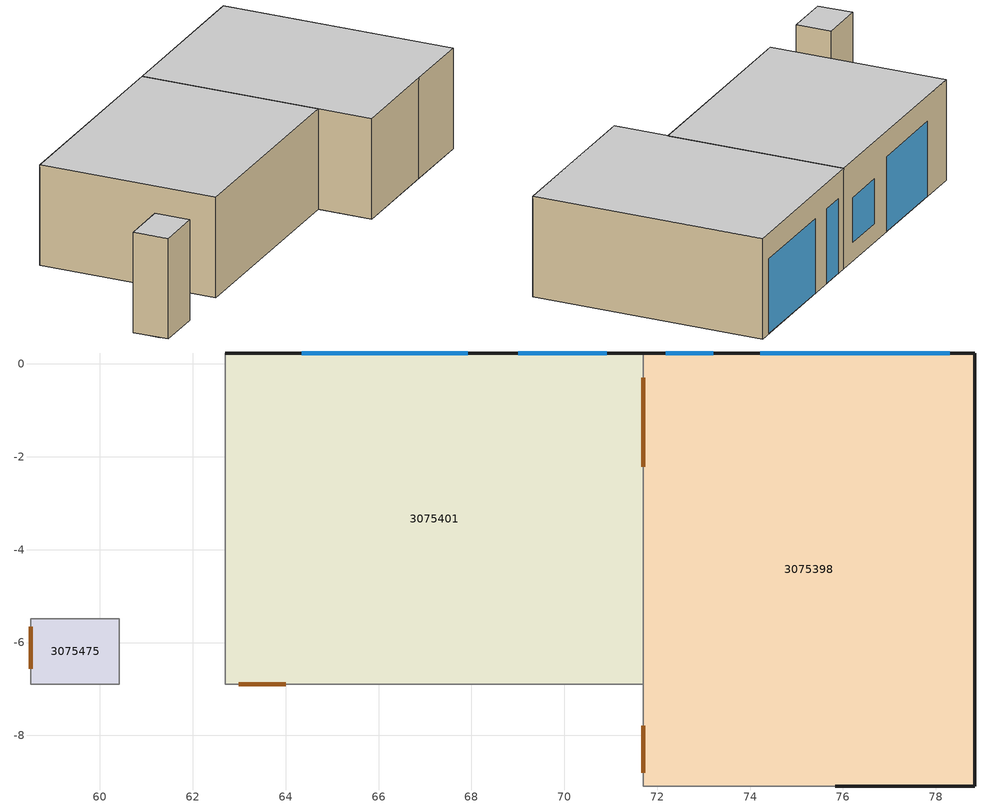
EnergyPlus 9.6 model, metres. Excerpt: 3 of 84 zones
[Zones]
3075401
 floor ground (7595720): 71.7,0.23 71.7,-6.9 62.7,-6.9 62.7,0.23 z46.64
 wall outside (7491882): 71.7,0.23 62.7,0.23 z46.64:50.68
 wall to 3075398 (7514533_Adjacent): 71.7,-6.9 71.7,0.23 z46.64:50.68
 wall to 3075364 (7515037): 62.7,-6.9 71.7,-6.9 z46.64:50.68
 wall to 3075375 (7515233): 62.7,0.23 62.7,-6.9 z46.64:50.68
 window (7537627): 67.92,0.23 64.35,0.23 z46.66:49.66
 window (7537741): 70.91,0.23 69.01,0.23 z47.4:49.2
 door inside (7559049): 71.7,-2.21 71.7,-0.3 z46.65:48.76
 door inside (7559370): 62.99,-6.9 64,-6.9 z46.65:48.76
 ceiling to 3075620 (7600772): 71.7,-6.9 71.7,0.23 62.7,0.23 62.7,-6.9 z50.68
3075398
 floor ground (7595720): 78.83,0.23 78.83,-9.09 71.7,-9.09 71.7,0.23 z46.64
 wall outside (7491699): 75.83,-9.09 78.83,-9.09 z46.64:50.68
 wall outside (7491806): 78.83,-9.09 78.83,0.23 z46.64:50.68
 wall outside (7491882): 78.83,0.23 71.7,0.23 z46.64:50.68
 wall to 3075364 (7514227): 71.7,-9.09 75.83,-9.09 z46.64:50.68
 wall to 3075364 (7514533): 71.7,-6.9 71.7,-9.09 z46.64:50.68
 window (7538308): 78.3,0.23 74.22,0.23 z46.66:49.66
 window (7538232): 73.2,0.23 72.18,0.23 z46.66:49.66
 door inside (7559431): 71.7,-7.79 71.7,-8.8 z46.65:48.76
 ceiling to 3075618 (7600772): 78.83,-9.09 78.83,0.23 71.7,0.23 71.7,-9.09 z50.68
3075475
 floor ground (7595720): 60.41,-5.49 60.41,-6.9 58.52,-6.9 58.52,-5.49 z46.64
 wall to 3075364 (7515393): 58.52,-6.9 60.41,-6.9 z46.64:50.68
 wall to 3075375 (7557749): 60.41,-6.9 60.41,-5.49 z46.64:50.68
 wall to 3075472 (7557750_Adjacent): 58.52,-5.49 58.52,-6.9 z46.64:50.68
 wall to 3075651 (7557751_Adjacent): 60.41,-5.49 58.52,-5.49 z46.64:50.68
 door inside (7558647): 58.52,-5.66 58.52,-6.57 z46.65:48.76
 ceiling to 3075660 (7600772): 60.41,-6.9 60.41,-5.49 58.52,-5.49 58.52,-6.9 z50.68
[Schedule:Compact]
3075321_L: Through: 08/31, For: AllDays, Until: 24:00, 0, Through: 09/01, For: AllDays, Until: 07:30, 0, Until: 08:00, 1, Until: 08:30, 1, Until: 09:00, 0, Until: 09:30, 0, Until: 10:00, 1, Until: 10:30, 1, Until: 11:00, 0, Until: 11:30, 0, Until: 12:00, 1, Until: 12:30, 1, Until: 13:00, 1, Until: 13:30, 0, Until: 14:00, 0, Until: 14:30, 0, Until: 15:00, 1, Until: 15:30, 1, Until: 16:00, 1, Until: 16:30, 0, Until: 17:00, 0, Until: 17:30, 0, Until: 24:00, 0, Through: 09/02, For: AllDays, Until: 07:30, 0, Until: 08:00, 0, Until: 08:30, 1, Until: 09:00, 0, Until: 09:30, 0, Until: 10:00, 1, Until: 10:30, 1, Until: 11:00, 0, Until: 11:30, 0, Until: 12:00, 0, Until: 12:30, 1, Until: 13:00, 1, Until: 13:30, 1, Until: 14:00, 1, Until: 14:30, 0, Until: 15:00, 0, Until: 15:30, 0, Until: 16:00, 0, Until: 16:30, 0, Until: 17:00, 0, Until: 17:30, 0, Until: 24:00, 0, Through: 09/03, For: AllDays, Until: 07:30, 0, Until: 08:00, 1, Until: 08:30, 1, Until: 09:00, 0, Until: 09:30, 0, Until: 10:00, 1, Until: 10:30, 1, Until: 11:00, 1, Until: 11:30, 1, Until: 12:00, 1, Until: 12:30, 1, Until: 13:00, 1, Until: 13:30, 0, Until: 14:00, 0, Until: 14:30, 0, Until: 15:00, 0, Until: 15:30, 1, Until: 16:00, 1, Until: 16:30, 0, Until: 17:00, 0, Until: 17:30, 0, Until: 24:00, 0, Through: 09/04, For: AllDays, Until: 07:30, 0, Until: 08:00, 1, Until: 08:30, 1, Until: 09:00, 0, Until: 09:30, 0, Until: 10:00, 1, Until: 10:30, 1, Until: 11:00, 0, Until: 11:30, 0, Until: 12:00, 1, Until: 12:30, 1, Until: 13:00, 1, Until: 13:30, 0, Until: 14:00, 0, Until: 14:30, 0, Until: 15:00, 0, Until: 15:30, 0, Until: 16:00, 0, Until: 16:30, 0, Until: 17:00, 0, Until: 17:30, 0, Until: 24:00, 0, Through: 09/05, For: AllDays, Until: 07:30, 0, Until: 08:00, 0, Until: 08:30, 0, Until: 09:00, 0, Until: 09:30, 0, Until: 10:00, 0, Until: 10:30, 0, Until: 11:00, 0, Until: 11:30, 0, Until: 12:00, 0, Until: 12:30, 0, Until: 13:00, 0, Until: 13:30, 0, Until: 14:00, 0, Until: 14:30, 0, Until: 15:00, 0, Until: 15:30, 0, Until: 16:00, 0, Until: 16:30, 0, Until: 17:00, 0, Until: 17:30, 0, Until: 24:00, 0, Through: 09/06, For: AllDays, Until: 07:30, 0, Until: 08:00, 0, Until: 08:30, 0, Until: 09:00, 0, Until: 09:30, 0, Until: 10:00, 0, Until: 10:30, 0, Until: 11:00, 0, Until: 11:30, 0, Until: 12:00, 0, Until: 12:30, 0, Until: 13:00, 0, Until: 13:30, 0, Until: 14:00, 0, Until: 14:30, 0, Until: 15:00, 0, Until: 15:30, 0, Until: 16:00, 0, Until: 16:30, 0, Until: 17:00, 0, Until: 17:30, 0, Until: 24:00, 0, Through: 09/07, For: AllDays, Until: 07:30, 0, Until: 08:00, 1, Until: 08:30, 1, Until: 09:00, 1, Until: 09:30, 1, Until: 10:00, 1, Until: 10:30, 1, Until: 11:00, 0, Until: 11:30, 0, Until: 12:00, 1, Until: 12:30, 1, Until: 13:00, 1, Until: 13:30, 0, Until: 14:00, 0, Until: 14:30, 0, Until: 15:00, 0, Until: 15:30, 0, Until: 16:00, 0, Until: 16:30, 0, Until: 17:00, 0, Until: 17:30, 0, Until: 24:00, 0, Through: 09/08, For: AllDays, Until: 07:30, 0, Until: 08:00, 1, Until: 08:30, 1, Until: 09:00, 1, Until: 09:30, 0, Until: 10:00, 1, Until: 10:30, 1, Until: 11:00, 0, Until: 11:30, 0, Until: 12:00, 1, Until: 12:30, 1, Until: 13:00, 1, Until: 13:30, 0, Until: 14:00, 0, Until: 14:30, 1, Until: 15:00, 1, Until: 15:30, 1, Until: 16:00, 1, Until: 16:30, 0, Until: 17:00, 0, Until: 17:30, 0, Until: 24:00, 0, Through: 09/09, For: AllDays, Until: 07:30, 0, Until: 08:00, 1, Until: 08:30, 1, Until: 09:00, 1, Until: 09:30, 1, Until: 10:00, 1, Until: 10:30, 1, Until: 11:00, 0, Until: 11:30, 0, Until: 12:00, 1, Until: 12:30, 1, Until: 13:00, 1, Until: 13:30, 0, Until: 14:00, 1, Until: 14:30, 1, Until: 15:00, 1, Until: 15:30, 1, Until: 16:00, 1, Until: 16:30, 0, Until: 17:00, 0, Until: 17:30, 0, Until: 24:00, 0, Through: 09/10, For: AllDays, Until: 07:30, 0, Until: 08:00, 0, Until: 08:30, 1, Until: 09:00, 0, Until: 09:30, 0, Until: 10:00, 1, Until: 10:30, 1, Until: 11:00, 0, Until: 11:30, 0, Until: 12:00, 1, Until: 12:30, 1, Until: 13:00, 1, Until: 13:30, 0, Until: 14:00, 0, Until: 14:30, 0, Until: 15:00, 0, Until: 15:30, 0, Until: 16:00, 0, Until: 16:30, 0, Until: 17:00, 0, Until: 17:30, 0, Until: 24:00, 0, Through: 09/11, For: AllDays, Until: 07:30, 0, Until: 08:00, 1, Until: 08:30, 1, Until: 09:00, 0, Until: 09:30, 1, Until: 10:00, 1, Until: 10:30, 1, Until: 11:00, 0, Until: 11:30, 1, Until: 12:00, 1, Until: 12:30, 1, Until: 13:00, 1, Until: 13:30, 0, Until: 14:00, 0, Until: 14:30, 0, Until: 15:00, 0, Until: 15:30, 0, Until: 16:00, 0, Until: 16:30, 0, Until: 17:00, 0, Until: 17:30, 0, Until: 24:00, 0, Through: 09/12, For: AllDays, Until: 07:30, 0, Until: 08:00, 0, Until: 08:30, 0, Until: 09:00, 0, Until: 09:30, 0, Until: 10:00, 0, Until: 10:30, 0, Until: 11:00, 0, Until: 11:30, 0, Until: 12:00, 0, Until: 12:30, 0, Until: 13:00, 0, Until: 13:30, 0, Until: 14:00, 0, Until: 14:30, 0, Until: 15:00, 0, Until: 15:30, 0, Until: 16:00, 0, Until: 16:30, 0, Until: 17:00, 0, Until: 17:30, 0, Until: 24:00, 0, Through: 09/13, For: AllDays, Until: 07:30, 0, Until: 08:00, 0, Until: 08:30, 0, Until: 09:00, 0, Until: 09:30, 0, Until: 10:00, 0, Until: 10:30, 0, Until: 11:00, 0, Until: 11:30, 0, Until: 12:00, 0, Until: 12:30, 0, Until: 13:00, 0, Until: 13:30, 0, Until: 14:00, 0, Until: 14:30, 0, Until: 15:00, 0, Until: 15:30, 0, Until: 16:00, 0, Until: 16:30, 0, Until: 17:00, 0, Until: 17:30, 0, Until: 24:00, 0, Through: 09/14, For: AllDays, Until: 07:30, 0, Until: 08:00, 1, Until: 08:30, 1, Until: 09:00, 0, Until: 09:30, 1, Until: 10:00, 1, Until: 10:30, 1, Until: 11:00, 1, Until: 11:30, 1, Until: 12:00, 1, Until: 12:30, 1, Until: 13:00, 1, Until: 13:30, 0, Until: 14:00, 0, Until: 14:30, 0, Until: 15:00, 0, Until: 15:30, 0, Until: 16:00, 0, Until: 16:30, 0, Until: 17:00, 0, Until: 17:30, 0, Until: 24:00, 0, Through: 09/15, For: AllDays, Until: 07:30, 0, Until: 08:00, 1, Until: 08:30, 1, Until: 09:00, 0, Until: 09:30, 0, Until: 10:00, 1, Until: 10:30, 1, Until: 11:00, 0, Until: 11:30, 0, Until: 12:00, 1, Until: 12:30, 1, Until: 13:00, 1, Until: 13:30, 0, Until: 14:00, 0, Until: 14:30, 0, Until: 15:00, 0, Until: 15:30, 0, Until: 16:00, 0, Until: 16:30, 0, Until: 17:00, 0, Until: 17:30, 0, Until: 24:00, 0, Through: 09/16, For: AllDays, Until: 07:30, 0, Until: 08:00, 1, Until: 08:30, 1, Until: 09:00, 1, Until: 09:30, 1, Until: 10:00, 1, Until: 10:30, 1, Until: 11:00, 0, Until: 11:30, 0, Until: 12:00, 1, Until: 12:30, 1, Until: 13:00, 1, Until: 13:30, 0, Until: 14:00, 0, Until: 14:30, 0, Until: 15:00, 0, Until: 15:30, 0, Until: 16:00, 0, Until: 16:30, 0, Until: 17:00, 0, Until: 17:30, 0, Until: 24:00, 0, Through: 09/17, For: AllDays, Until: 07:30, 0, Until: 08:00, 1, Until: 08:30, 1, Until: 09:00, 1, Until: 09:30, 1, Until: 10:00, 1, Until: 10:30, 1, Until: 11:00, 1, Until: 11:30, 1, Until: 12:00, 1, Until: 12:30, 1, Until: 13:00, 1, Until: 13:30, 0, Until: 14:00, 0, Until: 14:30, 0, Until: 15:00, 0, Until: 15:30, 0, Until: 16:00, 0, Until: 16:30, 0, Until: 17:00, 0, Until: 17:30, 0, Until: 24:00, 0, Through: 09/18, For: AllDays, Until: 07:30, 0, Until: 08:00, 0, Until: 08:30, 0, Until: 09:00, 0, Until: 09:30, 1, Until: 10:00, 1, Until: 10:30, 1, Until: 11:00, 0, Until: 11:30, 0, Until: 12:00, 1, Until: 12:30, 1, Until: 13:00, 1, Until: 13:30, 0, Until: 14:00, 0, Until: 14:30, 0, Until: 15:00, 0, Until: 15:30, 0, Until: 16:00, 0, Until: 16:30, 0, Until: 17:00, 0, Until: 17:30, 0, Until: 24:00, 0, Through: 09/19, For: AllDays, Until: 07:30, 0, Until: 08:00, 0, Until: 08:30, 0, Until: 09:00, 0, Until: 09:30, 0, Until: 10:00, 0, Until: 10:30, 0, Until: 11:00, 0, Until: 11:30, 0, Until: 12:00, 0, Until: 12:30, 0, Until: 13:00, 0, Until: 13:30, 0, Until: 14:00, 0, Until: 14:30, 0, Until: 15:00, 0, Until: 15:30, 0, Until: 16:00, 0, Until: 16:30, 0, Until: 17:00, 0, Until: 17:30, 0, Until: 24:00, 0, Through: 09/20, For: AllDays, Until: 07:30, 0, Until: 08:00, 0, Until: 08:30, 0, Until: 09:00, 0, Until: 09:30, 0, Until: 10:00, 0, Until: 10:30, 0, Until: 11:00, 0, Until: 11:30, 0, Until: 12:00, 0, Until: 12:30, 0, Until: 13:00, 0, Until: 13:30, 0, Until: 14:00, 0, Until: 14:30, 0, Until: 15:00, 0, Until: 15:30, 0, Until: 16:00, 0, Until: 16:30, 0, Until: 17:00, 0, Until: 17:30, 0, Until: 24:00, 0, Through: 09/21, For: AllDays, Until: 07:30, 0, Until: 08:00, 1, Until: 08:30, 1, Until: 09:00, 1, Until: 09:30, 1, Until: 10:00, 1, Until: 10:30, 1, Until: 11:00, 0, Until: 11:30, 0, Until: 12:00, 1, Until: 12:30, 1, Until: 13:00, 1, Until: 13:30, 0, Until: 14:00, 0, Until: 14:30, 0, Until: 15:00, 0, Until: 15:30, 0, Until: 16:00, 0, Until: 16:30, 0, Until: 17:00, 0, Until: 17:30, 0, Until: 24:00, 0, Through: 09/22, For: AllDays, Until: 07:30, 0, Until: 08:00, 0, Until: 08:30, 1, Until: 09:00, 1, Until: 09:30, 0, Until: 10:00, 1, Until: 10:30, 1, Until: 11:00, 0, Until: 11:30, 1, Until: 12:00, 1, Until: 12:30, 1, Until: 13:00, 1, Until: 13:30, 0, Until: 14:00, 0, Until: 14:30, 1, Until: 15:00, 1, Until: 15:30, 1, Until: 16:00, 1, Until: 16:30, 0, Until: 17:00, 0, Until: 17:30, 0, Until: 24:00, 0, Through: 09/23, For: AllDays, Until: 07:30, 0, Until: 08:00, 1, Until: 08:30, 1, Until: 09:00, 0, Until: 09:30, 0, Until: 10:00, 1, Until: 10:30, 1, Until: 11:00, 0, Until: 11:30, 0, Until: 12:00, 0, Until: 12:30, 1, Until: 13:00, 1, Until: 13:30, 0, Until: 14:00, 0, Until: 14:30, 0, Until: 15:00, 0, Until: 15:30, 0, Until: 16:00, 0, Until: 16:30, 0, Until: 17:00, 0, Until: 17:30, 0, Until: 24:00, 0, Through: 09/24, For: AllDays, Until: 07:30, 0, Until: 08:00, 1, Until: 08:30, 1, Until: 09:00, 0, Until: 09:30, 0, Until: 10:00, 1, Until: 10:30, 1, Until: 11:00, 0, Until: 11:30, 0, Until: 12:00, 0, Until: 12:30, 1, Until: 13:00, 1, Until: 13:30, 0, Until: 14:00, 0, Until: 14:30, 0, Until: 15:00, 0, Until: 15:30, 0, Until: 16:00, 0, Until: 16:30, 0, Until: 17:00, 0, Until: 17:30, 0, Until: 24:00, 0, Through: 09/25, For: AllDays, Until: 07:30, 0, Until: 08:00, 1, Until: 08:30, 1, Until: 09:00, 0, Until: 09:30, 0, Until: 10:00, 1, Until: 10:30, 1, Until: 11:00, 0, Until: 11:30, 0, Until: 12:00, 1, Until: 12:30, 1, Until: 13:00, 1, Until: 13:30, 0, Until: 14:00, 0, Until: 14:30, 0, Until: 15:00, 0, Until: 15:30, 0, Until: 16:00, 0, Until: 16:30, 0, Until: 17:00, 0, Until: 17:30, 0, Until: 24:00, 0, Through: 09/26, For: AllDays, Until: 07:30, 0, Until: 08:00, 0, Until: 08:30, 0, Until: 09:00, 0, Until: 09:30, 0, Until: 10:00, 0, Until: 10:30, 0, Until: 11:00, 0, Until: 11:30, 0, Until: 12:00, 0, Until: 12:30, 0, Until: 13:00, 0, Until: 13:30, 0, Until: 14:00, 0, Until: 14:30, 0, Until: 15:00, 0, Until: 15:30, 0, Until: 16:00, 0, Until: 16:30, 0, Until: 17:00, 0, Until: 17:30, 0, Until: 24:00, 0, Through: 09/27, For: AllDays, Until: 07:30, 0, Until: 08:00, 0, Until: 08:30, 0, Until: 09:00, 0, Until: 09:30, 0, Until: 10:00, 0, Until: 10:30, 0, Until: 11:00, 0, Until: 11:30, 0, Until: 12:00, 0, Until: 12:30, 0, Until: 13:00, 0, Until: 13:30, 0, Until: 14:00, 0, Until: 14:30, 0, Until: 15:00, 0, Until: 15:30, 0, Until: 16:00, 0, Until: 16:30, 0, Until: 17:00, 0, Until: 17:30, 0, Until: 24:00, 0, Through: 09/28, For: AllDays, Until: 07:30, 0, Until: 08:00, 1, Until: 08:30, 1, Until: 09:00, 1, Until: 09:30, 1, Until: 10:00, 1, Until: 10:30, 1, Until: 11:00, 0, Until: 11:30, 0, Until: 12:00, 1, Until: 12:30, 1, Until: 13:00, 1, Until: 13:30, 0, Until: 14:00, 0, Until: 14:30, 1, Until: 15:00, 1, Until: 15:30, 0, Until: 16:00, 0, Until: 16:30, 0, Until: 17:00, 0, Until: 17:30, 0, Until: 24:00, 0, Through: 09/29, For: AllDays, Until: 07:30, 0, Until: 08:00, 1, Until: 08:30, 1, Until: 09:00, 0, Until: 09:30, 0, Until: 10:00, 1, Until: 10:30, 1, Until: 11:00, 0, Until: 11:30, 0, Until: 12:00, 1, Until: 12:30, 1, Until: 13:00, 1, Until: 13:30, 0, Until: 14:00, 0, Until: 14:30, 1, Until: 15:00, 1, Until: 15:30, 1, Until: 16:00, 0, Until: 16:30, 0, Until: 17:00, 0, Until: 17:30, 0, Until: 24:00, 0, Through: 09/30, For: AllDays, Until: 07:30, 0, Until: 08:00, 0, Until: 08:30, 1, Until: 09:00, 0, Until: 09:30, 0, Until: 10:00, 1, Until: 10:30, 1, Until: 11:00, 0, Until: 11:30, 0, Until: 12:00, 1, Until: 12:30, 1, Until: 13:00, 1, Until: 13:30, 0, Until: 14:00, 0, Until: 14:30, 0, Until: 15:00, 0, Until: 15:30, 0, Until: 16:00, 0, Until: 16:30, 0, Until: 17:00, 0, Until: 17:30, 0, Until: 24:00, 0, Through: 12/31, For: AllDays, Until: 24:00, 0
3075430_NORM: Through: 08/31, For: AllDays, Until: 24:00, 0, Through: 09/01, For: AllDays, Until: 07:30, 0, Until: 08:00, 0.1, Until: 08:30, 0.2, Until: 09:00, 0.2, Until: 09:30, 0.2, Until: 10:00, 1, Until: 10:30, 1, Until: 11:00, 0, Until: 11:30, 0, Until: 12:00, 0, Until: 12:30, 0.6, Until: 13:00, 0.6, Until: 13:30, 0.4, Until: 14:00, 0.4, Until: 14:30, 0.4, Until: 15:00, 0, Until: 15:30, 0, Until: 16:00, 0, Until: 16:30, 0, Until: 17:00, 0.2, Until: 17:30, 0.1, Until: 24:00, 0, Through: 09/02, For: AllDays, Until: 07:30, 0, Until: 08:00, 0.3, Until: 08:30, 0.6, Until: 09:00, 0, Until: 09:30, 0.7, Until: 10:00, 0.7, Until: 10:30, 0.7, Until: 11:00, 0, Until: 11:30, 0, Until: 12:00, 0.5, Until: 12:30, 0.5, Until: 13:00, 0.5, Until: 13:30, 1, Until: 14:00, 1, Until: 14:30, 1, Until: 15:00, 1, Until: 15:30, 0, Until: 16:00, 0, Until: 16:30, 0, Until: 17:00, 0, Until: 17:30, 0, Until: 24:00, 0, Through: 09/03, For: AllDays, Until: 07:30, 0, Until: 08:00, 0.2, Until: 08:30, 0.3, Until: 09:00, 0.5, Until: 09:30, 0.5, Until: 10:00, 0.5, Until: 10:30, 0.5, Until: 11:00, 0, Until: 11:30, 0, Until: 12:00, 0.4, Until: 12:30, 0.4, Until: 13:00, 0.4, Until: 13:30, 0, Until: 14:00, 0, Until: 14:30, 1, Until: 15:00, 1, Until: 15:30, 0, Until: 16:00, 0.3, Until: 16:30, 0.3, Until: 17:00, 0, Until: 17:30, 0, Until: 24:00, 0, Through: 09/04, For: AllDays, Until: 07:30, 0, Until: 08:00, 0.3, Until: 08:30, 0.5, Until: 09:00, 0.5, Until: 09:30, 0.5, Until: 10:00, 0.5, Until: 10:30, 0.5, Until: 11:00, 0.5, Until: 11:30, 1, Until: 12:00, 1, Until: 12:30, 0.5, Until: 13:00, 0.5, Until: 13:30, 0, Until: 14:00, 0, Until: 14:30, 0, Until: 15:00, 0.2, Until: 15:30, 0.2, Until: 16:00, 0, Until: 16:30, 0, Until: 17:00, 0, Until: 17:30, 0, Until: 24:00, 0, Through: 09/05, For: AllDays, Until: 07:30, 0, Until: 08:00, 0, Until: 08:30, 0, Until: 09:00, 0, Until: 09:30, 0, Until: 10:00, 0, Until: 10:30, 0, Until: 11:00, 0, Until: 11:30, 0, Until: 12:00, 0, Until: 12:30, 0, Until: 13:00, 0, Until: 13:30, 0, Until: 14:00, 0, Until: 14:30, 0, Until: 15:00, 0, Until: 15:30, 0, Until: 16:00, 0, Until: 16:30, 0, Until: 17:00, 0, Until: 17:30, 0, Until: 24:00, 0, Through: 09/06, For: AllDays, Until: 07:30, 0, Until: 08:00, 0, Until: 08:30, 0, Until: 09:00, 0, Until: 09:30, 0, Until: 10:00, 0, Until: 10:30, 0, Until: 11:00, 0, Until: 11:30, 0, Until: 12:00, 0, Until: 12:30, 0, Until: 13:00, 0, Until: 13:30, 0, Until: 14:00, 0, Until: 14:30, 0, Until: 15:00, 0, Until: 15:30, 0, Until: 16:00, 0, Until: 16:30, 0, Until: 17:00, 0, Until: 17:30, 0, Until: 24:00, 0, Through: 09/07, For: AllDays, Until: 07:30, 0, Until: 08:00, 0.1, Until: 08:30, 0.3, Until: 09:00, 1, Until: 09:30, 1, Until: 10:00, 1, Until: 10:30, 1, Until: 11:00, 0, Until: 11:30, 0.4, Until: 12:00, 0.4, Until: 12:30, 0.4, Until: 13:00, 0.4, Until: 13:30, 0, Until: 14:00, 0, Until: 14:30, 0.4, Until: 15:00, 0.4, Until: 15:30, 0.4, Until: 16:00, 0, Until: 16:30, 0, Until: 17:00, 0, Until: 17:30, 0, Until: 24:00, 0, Through: 09/08, For: AllDays, Until: 07:30, 0, Until: 08:00, 0.2, Until: 08:30, 0.4, Until: 09:00, 0.4, Until: 09:30, 0.4, Until: 10:00, 0.4, Until: 10:30, 0.4, Until: 11:00, 0.4, Until: 11:30, 0, Until: 12:00, 0.4, Until: 12:30, 0.4, Until: 13:00, 0.4, Until: 13:30, 0.5, Until: 14:00, 0.5, Until: 14:30, 0.5, Until: 15:00, 0.5, Until: 15:30, 1, Until: 16:00, 1, Until: 16:30, 0, Until: 17:00, 0, Until: 17:30, 0, Until: 24:00, 0, Through: 09/09, For: AllDays, Until: 07:30, 0, Until: 08:00, 0.1, Until: 08:30, 0.2, Until: 09:00, 0.2, Until: 09:30, 0.5, Until: 10:00, 0.5, Until: 10:30, 0.5, Until: 11:00, 0, Until: 11:30, 0, Until: 12:00, 0, Until: 12:30, 0.6, Until: 13:00, 0.6, Until: 13:30, 0, Until: 14:00, 0.5, Until: 14:30, 0.5, Until: 15:00, 1, Until: 15:30, 1, Until: 16:00, 0, Until: 16:30, 0, Until: 17:00, 0, Until: 17:30, 0, Until: 24:00, 0, Through: 09/10, For: AllDays, Until: 07:30, 0, Until: 08:00, 0, Until: 08:30, 0.1, Until: 09:00, 0.6, Until: 09:30, 0.6, Until: 10:00, 0.6, Until: 10:30, 0.6, Until: 11:00, 0, Until: 11:30, 0, Until: 12:00, 0, Until: 12:30, 1, Until: 13:00, 1, Until: 13:30, 0, Until: 14:00, 0.6, Until: 14:30, 0.6, Until: 15:00, 0, Until: 15:30, 0, Until: 16:00, 0, Until: 16:30, 0, Until: 17:00, 0, Until: 17:30, 0, Until: 24:00, 0, Through: 09/11, For: AllDays, Until: 07:30, 0, Until: 08:00, 0.5, Until: 08:30, 1, Until: 09:00, 0.6, Until: 09:30, 0.6, Until: 10:00, 0.6, Until: 10:30, 0.6, Until: 11:00, 0, Until: 11:30, 0, Until: 12:00, 0, Until: 12:30, 0.2, Until: 13:00, 0.2, Until: 13:30, 0.5, Until: 14:00, 0.5, Until: 14:30, 0.5, Until: 15:00, 0.6, Until: 15:30, 0.6, Until: 16:00, 0.6, Until: 16:30, 0, Until: 17:00, 0, Until: 17:30, 0, Until: 24:00, 0, Through: 09/12, For: AllDays, Until: 07:30, 0, Until: 08:00, 0, Until: 08:30, 0, Until: 09:00, 0, Until: 09:30, 0, Until: 10:00, 0, Until: 10:30, 0, Until: 11:00, 0, Until: 11:30, 0, Until: 12:00, 0, Until: 12:30, 0, Until: 13:00, 0, Until: 13:30, 0, Until: 14:00, 0, Until: 14:30, 0, Until: 15:00, 0, Until: 15:30, 0, Until: 16:00, 0, Until: 16:30, 0, Until: 17:00, 0, Until: 17:30, 0, Until: 24:00, 0, Through: 09/13, For: AllDays, Until: 07:30, 0, Until: 08:00, 0, Until: 08:30, 0, Until: 09:00, 0, Until: 09:30, 0, Until: 10:00, 0, Until: 10:30, 0, Until: 11:00, 0, Until: 11:30, 0, Until: 12:00, 0, Until: 12:30, 0, Until: 13:00, 0, Until: 13:30, 0, Until: 14:00, 0, Until: 14:30, 0, Until: 15:00, 0, Until: 15:30, 0, Until: 16:00, 0, Until: 16:30, 0, Until: 17:00, 0, Until: 17:30, 0, Until: 24:00, 0, Through: 09/14, For: AllDays, Until: 07:30, 0, Until: 08:00, 0.2, Until: 08:30, 0.5, Until: 09:00, 0.4, Until: 09:30, 0.4, Until: 10:00, 0.4, Until: 10:30, 0.4, Until: 11:00, 0, Until: 11:30, 0.1, Until: 12:00, 0.1, Until: 12:30, 0.3, Until: 13:00, 0.3, Until: 13:30, 0, Until: 14:00, 0, Until: 14:30, 1, Until: 15:00, 1, Until: 15:30, 1, Until: 16:00, 0, Until: 16:30, 0, Until: 17:00, 0, Until: 17:30, 0, Until: 24:00, 0, Through: 09/15, For: AllDays, Until: 07:30, 0, Until: 08:00, 0.2, Until: 08:30, 0.5, Until: 09:00, 0.5, Until: 09:30, 0, Until: 10:00, 0.8, Until: 10:30, 0.8, Until: 11:00, 0, Until: 11:30, 0, Until: 12:00, 0, Until: 12:30, 0.5, Until: 13:00, 0.5, Until: 13:30, 0.6, Until: 14:00, 0.6, Until: 14:30, 0.6, Until: 15:00, 0.6, Until: 15:30, 1, Until: 16:00, 1, Until: 16:30, 0, Until: 17:00, 0, Until: 17:30, 0, Until: 24:00, 0, Through: 09/16, For: AllDays, Until: 07:30, 0, Until: 08:00, 0.4, Until: 08:30, 0.7, Until: 09:00, 0, Until: 09:30, 0.9, Until: 10:00, 0.9, Until: 10:30, 0.9, Until: 11:00, 0.5, Until: 11:30, 0.5, Until: 12:00, 0.5, Until: 12:30, 0.5, Until: 13:00, 0.5, Until: 13:30, 0, Until: 14:00, 1, Until: 14:30, 1, Until: 15:00, 1, Until: 15:30, 0, Until: 16:00, 0, Until: 16:30, 0, Until: 17:00, 0, Until: 17:30, 0, Until: 24:00, 0, Through: 09/17, For: AllDays, Until: 07:30, 0, Until: 08:00, 0.5, Until: 08:30, 1, Until: 09:00, 0, Until: 09:30, 0.8, Until: 10:00, 0.8, Until: 10:30, 0.8, Until: 11:00, 0.2, Until: 11:30, 0.2, Until: 12:00, 0.5, Until: 12:30, 0.5, Until: 13:00, 0.5, Until: 13:30, 0.4, Until: 14:00, 0.4, Until: 14:30, 0.4, Until: 15:00, 0.4, Until: 15:30, 0, Until: 16:00, 0, Until: 16:30, 0, Until: 17:00, 0, Until: 17:30, 0, Until: 24:00, 0, Through: 09/18, For: AllDays, Until: 07:30, 0, Until: 08:00, 0.4, Until: 08:30, 0.9, Until: 09:00, 0.1, Until: 09:30, 0.1, Until: 10:00, 1, Until: 10:30, 1, Until: 11:00, 0, Until: 11:30, 0.1, Until: 12:00, 0.1, Until: 12:30, 0.5, Until: 13:00, 0.5, Until: 13:30, 0.9, Until: 14:00, 0.9, Until: 14:30, 0, Until: 15:00, 0, Until: 15:30, 0, Until: 16:00, 0, Until: 16:30, 0, Until: 17:00, 0, Until: 17:30, 0, Until: 24:00, 0, Through: 09/19, For: AllDays, Until: 07:30, 0, Until: 08:00, 0, Until: 08:30, 0, Until: 09:00, 0, Until: 09:30, 0, Until: 10:00, 0, Until: 10:30, 0, Until: 11:00, 0, Until: 11:30, 0, Until: 12:00, 0, Until: 12:30, 0, Until: 13:00, 0, Until: 13:30, 0, Until: 14:00, 0, Until: 14:30, 0, Until: 15:00, 0, Until: 15:30, 0, Until: 16:00, 0, Until: 16:30, 0, Until: 17:00, 0, Until: 17:30, 0, Until: 24:00, 0, Through: 09/20, For: AllDays, Until: 07:30, 0, Until: 08:00, 0, Until: 08:30, 0, Until: 09:00, 0, Until: 09:30, 0, Until: 10:00, 0, Until: 10:30, 0, Until: 11:00, 0, Until: 11:30, 0, Until: 12:00, 0, Until: 12:30, 0, Until: 13:00, 0, Until: 13:30, 0, Until: 14:00, 0, Until: 14:30, 0, Until: 15:00, 0, Until: 15:30, 0, Until: 16:00, 0, Until: 16:30, 0, Until: 17:00, 0, Until: 17:30, 0, Until: 24:00, 0, Through: 09/21, For: AllDays, Until: 07:30, 0, Until: 08:00, 0.5, Until: 08:30, 1, Until: 09:00, 1, Until: 09:30, 1, Until: 10:00, 1, Until: 10:30, 1, Until: 11:00, 0, Until: 11:30, 0.6, Until: 12:00, 0.6, Until: 12:30, 0.4, Until: 13:00, 0.4, Until: 13:30, 0, Until: 14:00, 0, Until: 14:30, 0.2, Until: 15:00, 0.2, Until: 15:30, 0.7, Until: 16:00, 0.7, Until: 16:30, 0, Until: 17:00, 0, Until: 17:30, 0, Until: 24:00, 0, Through: 09/22, For: AllDays, Until: 07:30, 0, Until: 08:00, 0, Until: 08:30, 0, Until: 09:00, 0, Until: 09:30, 0, Until: 10:00, 0.1, Until: 10:30, 0.1, Until: 11:00, 0, Until: 11:30, 0, Until: 12:00, 0.1, Until: 12:30, 0.1, Until: 13:00, 0.1, Until: 13:30, 0, Until: 14:00, 0, Until: 14:30, 0, Until: 15:00, 0, Until: 15:30, 0, Until: 16:00, 0, Until: 16:30, 0, Until: 17:00, 0, Until: 17:30, 0, Until: 24:00, 0, Through: 09/23, For: AllDays, Until: 07:30, 0, Until: 08:00, 0.5, Until: 08:30, 1, Until: 09:00, 0.2, Until: 09:30, 0.2, Until: 10:00, 0.2, Until: 10:30, 0.2, Until: 11:00, 0, Until: 11:30, 0, Until: 12:00, 0, Until: 12:30, 0.3, Until: 13:00, 0.3, Until: 13:30, 0, Until: 14:00, 0, Until: 14:30, 0, Until: 15:00, 0, Until: 15:30, 0.1, Until: 16:00, 0.1, Until: 16:30, 0, Until: 17:00, 0, Until: 17:30, 0, Until: 24:00, 0, Through: 09/24, For: AllDays, Until: 07:30, 0, Until: 08:00, 0.2, Until: 08:30, 0.3, Until: 09:00, 0.3, Until: 09:30, 0, Until: 10:00, 0.2, Until: 10:30, 0.2, Until: 11:00, 0.2, Until: 11:30, 0.2, Until: 12:00, 0.2, Until: 12:30, 0.2, Until: 13:00, 0.2, Until: 13:30, 0, Until: 14:00, 0, Until: 14:30, 1, Until: 15:00, 1, Until: 15:30, 1, Until: 16:00, 0, Until: 16:30, 0, Until: 17:00, 0, Until: 17:30, 0, Until: 24:00, 0, Through: 09/25, For: AllDays, Until: 07:30, 0, Until: 08:00, 0.4, Until: 08:30, 0.7, Until: 09:00, 1, Until: 09:30, 1, Until: 10:00, 1, Until: 10:30, 1, Until: 11:00, 0, Until: 11:30, 0, Until: 12:00, 0, Until: 12:30, 0.5, Until: 13:00, 0.5, Until: 13:30, 0, Until: 14:00, 0.2, Until: 14:30, 0.2, Until: 15:00, 0.2, Until: 15:30, 0, Until: 16:00, 0, Until: 16:30, 0, Until: 17:00, 0, Until: 17:30, 0, Until: 24:00, 0, Through: 09/26, For: AllDays, Until: 07:30, 0, Until: 08:00, 0, Until: 08:30, 0, Until: 09:00, 0, Until: 09:30, 0, Until: 10:00, 0, Until: 10:30, 0, Until: 11:00, 0, Until: 11:30, 0, Until: 12:00, 0, Until: 12:30, 0, Until: 13:00, 0, Until: 13:30, 0, Until: 14:00, 0, Until: 14:30, 0, Until: 15:00, 0, Until: 15:30, 0, Until: 16:00, 0, Until: 16:30, 0, Until: 17:00, 0, Until: 17:30, 0, Until: 24:00, 0, Through: 09/27, For: AllDays, Until: 07:30, 0, Until: 08:00, 0, Until: 08:30, 0, Until: 09:00, 0, Until: 09:30, 0, Until: 10:00, 0, Until: 10:30, 0, Until: 11:00, 0, Until: 11:30, 0, Until: 12:00, 0, Until: 12:30, 0, Until: 13:00, 0, Until: 13:30, 0, Until: 14:00, 0, Until: 14:30, 0, Until: 15:00, 0, Until: 15:30, 0, Until: 16:00, 0, Until: 16:30, 0, Until: 17:00, 0, Until: 17:30, 0, Until: 24:00, 0, Through: 09/28, For: AllDays, Until: 07:30, 0, Until: 08:00, 0.2, Until: 08:30, 0.3, Until: 09:00, 0.3, Until: 09:30, 1, Until: 10:00, 1, Until: 10:30, 1, Until: 11:00, 0.3, Until: 11:30, 0.3, Until: 12:00, 0.3, Until: 12:30, 0.3, Until: 13:00, 0.3, Until: 13:30, 0, Until: 14:00, 0, Until: 14:30, 0.8, Until: 15:00, 0.8, Until: 15:30, 0.4, Until: 16:00, 0.4, Until: 16:30, 0, Until: 17:00, 0, Until: 17:30, 0, Until: 24:00, 0, Through: 09/29, For: AllDays, Until: 07:30, 0, Until: 08:00, 0.2, Until: 08:30, 0.4, Until: 09:00, 0.1, Until: 09:30, 0.1, Until: 10:00, 1, Until: 10:30, 1, Until: 11:00, 0, Until: 11:30, 0, Until: 12:00, 0.4, Until: 12:30, 0.4, Until: 13:00, 0.4, Until: 13:30, 0.3, Until: 14:00, 0.3, Until: 14:30, 0.3, Until: 15:00, 0.3, Until: 15:30, 0, Until: 16:00, 0, Until: 16:30, 0, Until: 17:00, 0, Until: 17:30, 0, Until: 24:00, 0, Through: 09/30, For: AllDays, Until: 07:30, 0, Until: 08:00, 0, Until: 08:30, 0.1, Until: 09:00, 0, Until: 09:30, 0, Until: 10:00, 1, Until: 10:30, 1, Until: 11:00, 0, Until: 11:30, 0, Until: 12:00, 0, Until: 12:30, 0, Until: 13:00, 0, Until: 13:30, 0, Until: 14:00, 0, Until: 14:30, 0, Until: 15:00, 0.4, Until: 15:30, 0.4, Until: 16:00, 0.4, Until: 16:30, 0, Until: 17:00, 0, Until: 17:30, 0, Until: 24:00, 0, Through: 12/31, For: AllDays, Until: 24:00, 0
3075430_L: Through: 08/31, For: AllDays, Until: 24:00, 0, Through: 09/01, For: AllDays, Until: 07:30, 0, Until: 08:00, 1, Until: 08:30, 1, Until: 09:00, 1, Until: 09:30, 1, Until: 10:00, 1, Until: 10:30, 1, Until: 11:00, 0, Until: 11:30, 0, Until: 12:00, 0, Until: 12:30, 1, Until: 13:00, 1, Until: 13:30, 1, Until: 14:00, 1, Until: 14:30, 1, Until: 15:00, 0, Until: 15:30, 0, Until: 16:00, 0, Until: 16:30, 0, Until: 17:00, 1, Until: 17:30, 1, Until: 24:00, 0, Through: 09/02, For: AllDays, Until: 07:30, 0, Until: 08:00, 1, Until: 08:30, 1, Until: 09:00, 0, Until: 09:30, 1, Until: 10:00, 1, Until: 10:30, 1, Until: 11:00, 0, Until: 11:30, 0, Until: 12:00, 1, Until: 12:30, 1, Until: 13:00, 1, Until: 13:30, 1, Until: 14:00, 1, Until: 14:30, 1, Until: 15:00, 1, Until: 15:30, 0, Until: 16:00, 0, Until: 16:30, 0, Until: 17:00, 0, Until: 17:30, 0, Until: 24:00, 0, Through: 09/03, For: AllDays, Until: 07:30, 0, Until: 08:00, 1, Until: 08:30, 1, Until: 09:00, 1, Until: 09:30, 1, Until: 10:00, 1, Until: 10:30, 1, Until: 11:00, 0, Until: 11:30, 0, Until: 12:00, 1, Until: 12:30, 1, Until: 13:00, 1, Until: 13:30, 0, Until: 14:00, 0, Until: 14:30, 1, Until: 15:00, 1, Until: 15:30, 0, Until: 16:00, 1, Until: 16:30, 1, Until: 17:00, 0, Until: 17:30, 0, Until: 24:00, 0, Through: 09/04, For: AllDays, Until: 07:30, 0, Until: 08:00, 1, Until: 08:30, 1, Until: 09:00, 1, Until: 09:30, 1, Until: 10:00, 1, Until: 10:30, 1, Until: 11:00, 1, Until: 11:30, 1, Until: 12:00, 1, Until: 12:30, 1, Until: 13:00, 1, Until: 13:30, 0, Until: 14:00, 0, Until: 14:30, 0, Until: 15:00, 1, Until: 15:30, 1, Until: 16:00, 0, Until: 16:30, 0, Until: 17:00, 0, Until: 17:30, 0, Until: 24:00, 0, Through: 09/05, For: AllDays, Until: 07:30, 0, Until: 08:00, 0, Until: 08:30, 0, Until: 09:00, 0, Until: 09:30, 0, Until: 10:00, 0, Until: 10:30, 0, Until: 11:00, 0, Until: 11:30, 0, Until: 12:00, 0, Until: 12:30, 0, Until: 13:00, 0, Until: 13:30, 0, Until: 14:00, 0, Until: 14:30, 0, Until: 15:00, 0, Until: 15:30, 0, Until: 16:00, 0, Until: 16:30, 0, Until: 17:00, 0, Until: 17:30, 0, Until: 24:00, 0, Through: 09/06, For: AllDays, Until: 07:30, 0, Until: 08:00, 0, Until: 08:30, 0, Until: 09:00, 0, Until: 09:30, 0, Until: 10:00, 0, Until: 10:30, 0, Until: 11:00, 0, Until: 11:30, 0, Until: 12:00, 0, Until: 12:30, 0, Until: 13:00, 0, Until: 13:30, 0, Until: 14:00, 0, Until: 14:30, 0, Until: 15:00, 0, Until: 15:30, 0, Until: 16:00, 0, Until: 16:30, 0, Until: 17:00, 0, Until: 17:30, 0, Until: 24:00, 0, Through: 09/07, For: AllDays, Until: 07:30, 0, Until: 08:00, 1, Until: 08:30, 1, Until: 09:00, 1, Until: 09:30, 1, Until: 10:00, 1, Until: 10:30, 1, Until: 11:00, 0, Until: 11:30, 1, Until: 12:00, 1, Until: 12:30, 1, Until: 13:00, 1, Until: 13:30, 0, Until: 14:00, 0, Until: 14:30, 1, Until: 15:00, 1, Until: 15:30, 1, Until: 16:00, 0, Until: 16:30, 0, Until: 17:00, 0, Until: 17:30, 0, Until: 24:00, 0, Through: 09/08, For: AllDays, Until: 07:30, 0, Until: 08:00, 1, Until: 08:30, 1, Until: 09:00, 1, Until: 09:30, 1, Until: 10:00, 1, Until: 10:30, 1, Until: 11:00, 1, Until: 11:30, 0, Until: 12:00, 1, Until: 12:30, 1, Until: 13:00, 1, Until: 13:30, 1, Until: 14:00, 1, Until: 14:30, 1, Until: 15:00, 1, Until: 15:30, 1, Until: 16:00, 1, Until: 16:30, 0, Until: 17:00, 0, Until: 17:30, 0, Until: 24:00, 0, Through: 09/09, For: AllDays, Until: 07:30, 0, Until: 08:00, 1, Until: 08:30, 1, Until: 09:00, 1, Until: 09:30, 1, Until: 10:00, 1, Until: 10:30, 1, Until: 11:00, 0, Until: 11:30, 0, Until: 12:00, 0, Until: 12:30, 1, Until: 13:00, 1, Until: 13:30, 0, Until: 14:00, 1, Until: 14:30, 1, Until: 15:00, 1, Until: 15:30, 1, Until: 16:00, 0, Until: 16:30, 0, Until: 17:00, 0, Until: 17:30, 0, Until: 24:00, 0, Through: 09/10, For: AllDays, Until: 07:30, 0, Until: 08:00, 0, Until: 08:30, 1, Until: 09:00, 1, Until: 09:30, 1, Until: 10:00, 1, Until: 10:30, 1, Until: 11:00, 0, Until: 11:30, 0, Until: 12:00, 0, Until: 12:30, 1, Until: 13:00, 1, Until: 13:30, 0, Until: 14:00, 1, Until: 14:30, 1, Until: 15:00, 0, Until: 15:30, 0, Until: 16:00, 0, Until: 16:30, 0, Until: 17:00, 0, Until: 17:30, 0, Until: 24:00, 0, Through: 09/11, For: AllDays, Until: 07:30, 0, Until: 08:00, 1, Until: 08:30, 1, Until: 09:00, 1, Until: 09:30, 1, Until: 10:00, 1, Until: 10:30, 1, Until: 11:00, 0, Until: 11:30, 0, Until: 12:00, 0, Until: 12:30, 1, Until: 13:00, 1, Until: 13:30, 1, Until: 14:00, 1, Until: 14:30, 1, Until: 15:00, 1, Until: 15:30, 1, Until: 16:00, 1, Until: 16:30, 0, Until: 17:00, 0, Until: 17:30, 0, Until: 24:00, 0, Through: 09/12, For: AllDays, Until: 07:30, 0, Until: 08:00, 0, Until: 08:30, 0, Until: 09:00, 0, Until: 09:30, 0, Until: 10:00, 0, Until: 10:30, 0, Until: 11:00, 0, Until: 11:30, 0, Until: 12:00, 0, Until: 12:30, 0, Until: 13:00, 0, Until: 13:30, 0, Until: 14:00, 0, Until: 14:30, 0, Until: 15:00, 0, Until: 15:30, 0, Until: 16:00, 0, Until: 16:30, 0, Until: 17:00, 0, Until: 17:30, 0, Until: 24:00, 0, Through: 09/13, For: AllDays, Until: 07:30, 0, Until: 08:00, 0, Until: 08:30, 0, Until: 09:00, 0, Until: 09:30, 0, Until: 10:00, 0, Until: 10:30, 0, Until: 11:00, 0, Until: 11:30, 0, Until: 12:00, 0, Until: 12:30, 0, Until: 13:00, 0, Until: 13:30, 0, Until: 14:00, 0, Until: 14:30, 0, Until: 15:00, 0, Until: 15:30, 0, Until: 16:00, 0, Until: 16:30, 0, Until: 17:00, 0, Until: 17:30, 0, Until: 24:00, 0, Through: 09/14, For: AllDays, Until: 07:30, 0, Until: 08:00, 1, Until: 08:30, 1, Until: 09:00, 1, Until: 09:30, 1, Until: 10:00, 1, Until: 10:30, 1, Until: 11:00, 0, Until: 11:30, 1, Until: 12:00, 1, Until: 12:30, 1, Until: 13:00, 1, Until: 13:30, 0, Until: 14:00, 0, Until: 14:30, 1, Until: 15:00, 1, Until: 15:30, 1, Until: 16:00, 0, Until: 16:30, 0, Until: 17:00, 0, Until: 17:30, 0, Until: 24:00, 0, Through: 09/15, For: AllDays, Until: 07:30, 0, Until: 08:00, 1, Until: 08:30, 1, Until: 09:00, 1, Until: 09:30, 0, Until: 10:00, 1, Until: 10:30, 1, Until: 11:00, 0, Until: 11:30, 0, Until: 12:00, 0, Until: 12:30, 1, Until: 13:00, 1, Until: 13:30, 1, Until: 14:00, 1, Until: 14:30, 1, Until: 15:00, 1, Until: 15:30, 1, Until: 16:00, 1, Until: 16:30, 0, Until: 17:00, 0, Until: 17:30, 0, Until: 24:00, 0, Through: 09/16, For: AllDays, Until: 07:30, 0, Until: 08:00, 1, Until: 08:30, 1, Until: 09:00, 0, Until: 09:30, 1, Until: 10:00, 1, Until: 10:30, 1, Until: 11:00, 1, Until: 11:30, 1, Until: 12:00, 1, Until: 12:30, 1, Until: 13:00, 1, Until: 13:30, 0, Until: 14:00, 1, Until: 14:30, 1, Until: 15:00, 1, Until: 15:30, 0, Until: 16:00, 0, Until: 16:30, 0, Until: 17:00, 0, Until: 17:30, 0, Until: 24:00, 0, Through: 09/17, For: AllDays, Until: 07:30, 0, Until: 08:00, 1, Until: 08:30, 1, Until: 09:00, 0, Until: 09:30, 1, Until: 10:00, 1, Until: 10:30, 1, Until: 11:00, 1, Until: 11:30, 1, Until: 12:00, 1, Until: 12:30, 1, Until: 13:00, 1, Until: 13:30, 1, Until: 14:00, 1, Until: 14:30, 1, Until: 15:00, 1, Until: 15:30, 0, Until: 16:00, 0, Until: 16:30, 0, Until: 17:00, 0, Until: 17:30, 0, Until: 24:00, 0, Through: 09/18, For: AllDays, Until: 07:30, 0, Until: 08:00, 1, Until: 08:30, 1, Until: 09:00, 1, Until: 09:30, 1, Until: 10:00, 1, Until: 10:30, 1, Until: 11:00, 0, Until: 11:30, 1, Until: 12:00, 1, Until: 12:30, 1, Until: 13:00, 1, Until: 13:30, 1, Until: 14:00, 1, Until: 14:30, 0, Until: 15:00, 0, Until: 15:30, 0, Until: 16:00, 0, Until: 16:30, 0, Until: 17:00, 0, Until: 17:30, 0, Until: 24:00, 0, Through: 09/19, For: AllDays, Until: 07:30, 0, Until: 08:00, 0, Until: 08:30, 0, Until: 09:00, 0, Until: 09:30, 0, Until: 10:00, 0, Until: 10:30, 0, Until: 11:00, 0, Until: 11:30, 0, Until: 12:00, 0, Until: 12:30, 0, Until: 13:00, 0, Until: 13:30, 0, Until: 14:00, 0, Until: 14:30, 0, Until: 15:00, 0, Until: 15:30, 0, Until: 16:00, 0, Until: 16:30, 0, Until: 17:00, 0, Until: 17:30, 0, Until: 24:00, 0, Through: 09/20, For: AllDays, Until: 07:30, 0, Until: 08:00, 0, Until: 08:30, 0, Until: 09:00, 0, Until: 09:30, 0, Until: 10:00, 0, Until: 10:30, 0, Until: 11:00, 0, Until: 11:30, 0, Until: 12:00, 0, Until: 12:30, 0, Until: 13:00, 0, Until: 13:30, 0, Until: 14:00, 0, Until: 14:30, 0, Until: 15:00, 0, Until: 15:30, 0, Until: 16:00, 0, Until: 16:30, 0, Until: 17:00, 0, Until: 17:30, 0, Until: 24:00, 0, Through: 09/21, For: AllDays, Until: 07:30, 0, Until: 08:00, 1, Until: 08:30, 1, Until: 09:00, 1, Until: 09:30, 1, Until: 10:00, 1, Until: 10:30, 1, Until: 11:00, 0, Until: 11:30, 1, Until: 12:00, 1, Until: 12:30, 1, Until: 13:00, 1, Until: 13:30, 0, Until: 14:00, 0, Until: 14:30, 1, Until: 15:00, 1, Until: 15:30, 1, Until: 16:00, 1, Until: 16:30, 0, Until: 17:00, 0, Until: 17:30, 0, Until: 24:00, 0, Through: 09/22, For: AllDays, Until: 07:30, 0, Until: 08:00, 0, Until: 08:30, 0, Until: 09:00, 0, Until: 09:30, 0, Until: 10:00, 1, Until: 10:30, 1, Until: 11:00, 0, Until: 11:30, 0, Until: 12:00, 1, Until: 12:30, 1, Until: 13:00, 1, Until: 13:30, 0, Until: 14:00, 0, Until: 14:30, 0, Until: 15:00, 0, Until: 15:30, 0, Until: 16:00, 0, Until: 16:30, 0, Until: 17:00, 0, Until: 17:30, 0, Until: 24:00, 0, Through: 09/23, For: AllDays, Until: 07:30, 0, Until: 08:00, 1, Until: 08:30, 1, Until: 09:00, 1, Until: 09:30, 1, Until: 10:00, 1, Until: 10:30, 1, Until: 11:00, 0, Until: 11:30, 0, Until: 12:00, 0, Until: 12:30, 1, Until: 13:00, 1, Until: 13:30, 0, Until: 14:00, 0, Until: 14:30, 0, Until: 15:00, 0, Until: 15:30, 1, Until: 16:00, 1, Until: 16:30, 0, Until: 17:00, 0, Until: 17:30, 0, Until: 24:00, 0, Through: 09/24, For: AllDays, Until: 07:30, 0, Until: 08:00, 1, Until: 08:30, 1, Until: 09:00, 1, Until: 09:30, 0, Until: 10:00, 1, Until: 10:30, 1, Until: 11:00, 1, Until: 11:30, 1, Until: 12:00, 1, Until: 12:30, 1, Until: 13:00, 1, Until: 13:30, 0, Until: 14:00, 0, Until: 14:30, 1, Until: 15:00, 1, Until: 15:30, 1, Until: 16:00, 0, Until: 16:30, 0, Until: 17:00, 0, Until: 17:30, 0, Until: 24:00, 0, Through: 09/25, For: AllDays, Until: 07:30, 0, Until: 08:00, 1, Until: 08:30, 1, Until: 09:00, 1, Until: 09:30, 1, Until: 10:00, 1, Until: 10:30, 1, Until: 11:00, 0, Until: 11:30, 0, Until: 12:00, 0, Until: 12:30, 1, Until: 13:00, 1, Until: 13:30, 0, Until: 14:00, 1, Until: 14:30, 1, Until: 15:00, 1, Until: 15:30, 0, Until: 16:00, 0, Until: 16:30, 0, Until: 17:00, 0, Until: 17:30, 0, Until: 24:00, 0, Through: 09/26, For: AllDays, Until: 07:30, 0, Until: 08:00, 0, Until: 08:30, 0, Until: 09:00, 0, Until: 09:30, 0, Until: 10:00, 0, Until: 10:30, 0, Until: 11:00, 0, Until: 11:30, 0, Until: 12:00, 0, Until: 12:30, 0, Until: 13:00, 0, Until: 13:30, 0, Until: 14:00, 0, Until: 14:30, 0, Until: 15:00, 0, Until: 15:30, 0, Until: 16:00, 0, Until: 16:30, 0, Until: 17:00, 0, Until: 17:30, 0, Until: 24:00, 0, Through: 09/27, For: AllDays, Until: 07:30, 0, Until: 08:00, 0, Until: 08:30, 0, Until: 09:00, 0, Until: 09:30, 0, Until: 10:00, 0, Until: 10:30, 0, Until: 11:00, 0, Until: 11:30, 0, Until: 12:00, 0, Until: 12:30, 0, Until: 13:00, 0, Until: 13:30, 0, Until: 14:00, 0, Until: 14:30, 0, Until: 15:00, 0, Until: 15:30, 0, Until: 16:00, 0, Until: 16:30, 0, Until: 17:00, 0, Until: 17:30, 0, Until: 24:00, 0, Through: 09/28, For: AllDays, Until: 07:30, 0, Until: 08:00, 1, Until: 08:30, 1, Until: 09:00, 1, Until: 09:30, 1, Until: 10:00, 1, Until: 10:30, 1, Until: 11:00, 1, Until: 11:30, 1, Until: 12:00, 1, Until: 12:30, 1, Until: 13:00, 1, Until: 13:30, 0, Until: 14:00, 0, Until: 14:30, 1, Until: 15:00, 1, Until: 15:30, 1, Until: 16:00, 1, Until: 16:30, 0, Until: 17:00, 0, Until: 17:30, 0, Until: 24:00, 0, Through: 09/29, For: AllDays, Until: 07:30, 0, Until: 08:00, 1, Until: 08:30, 1, Until: 09:00, 1, Until: 09:30, 1, Until: 10:00, 1, Until: 10:30, 1, Until: 11:00, 0, Until: 11:30, 0, Until: 12:00, 1, Until: 12:30, 1, Until: 13:00, 1, Until: 13:30, 1, Until: 14:00, 1, Until: 14:30, 1, Until: 15:00, 1, Until: 15:30, 0, Until: 16:00, 0, Until: 16:30, 0, Until: 17:00, 0, Until: 17:30, 0, Until: 24:00, 0, Through: 09/30, For: AllDays, Until: 07:30, 0, Until: 08:00, 0, Until: 08:30, 1, Until: 09:00, 0, Until: 09:30, 0, Until: 10:00, 1, Until: 10:30, 1, Until: 11:00, 0, Until: 11:30, 0, Until: 12:00, 0, Until: 12:30, 0, Until: 13:00, 0, Until: 13:30, 0, Until: 14:00, 0, Until: 14:30, 0, Until: 15:00, 1, Until: 15:30, 1, Until: 16:00, 1, Until: 16:30, 0, Until: 17:00, 0, Until: 17:30, 0, Until: 24:00, 0, Through: 12/31, For: AllDays, Until: 24:00, 0
